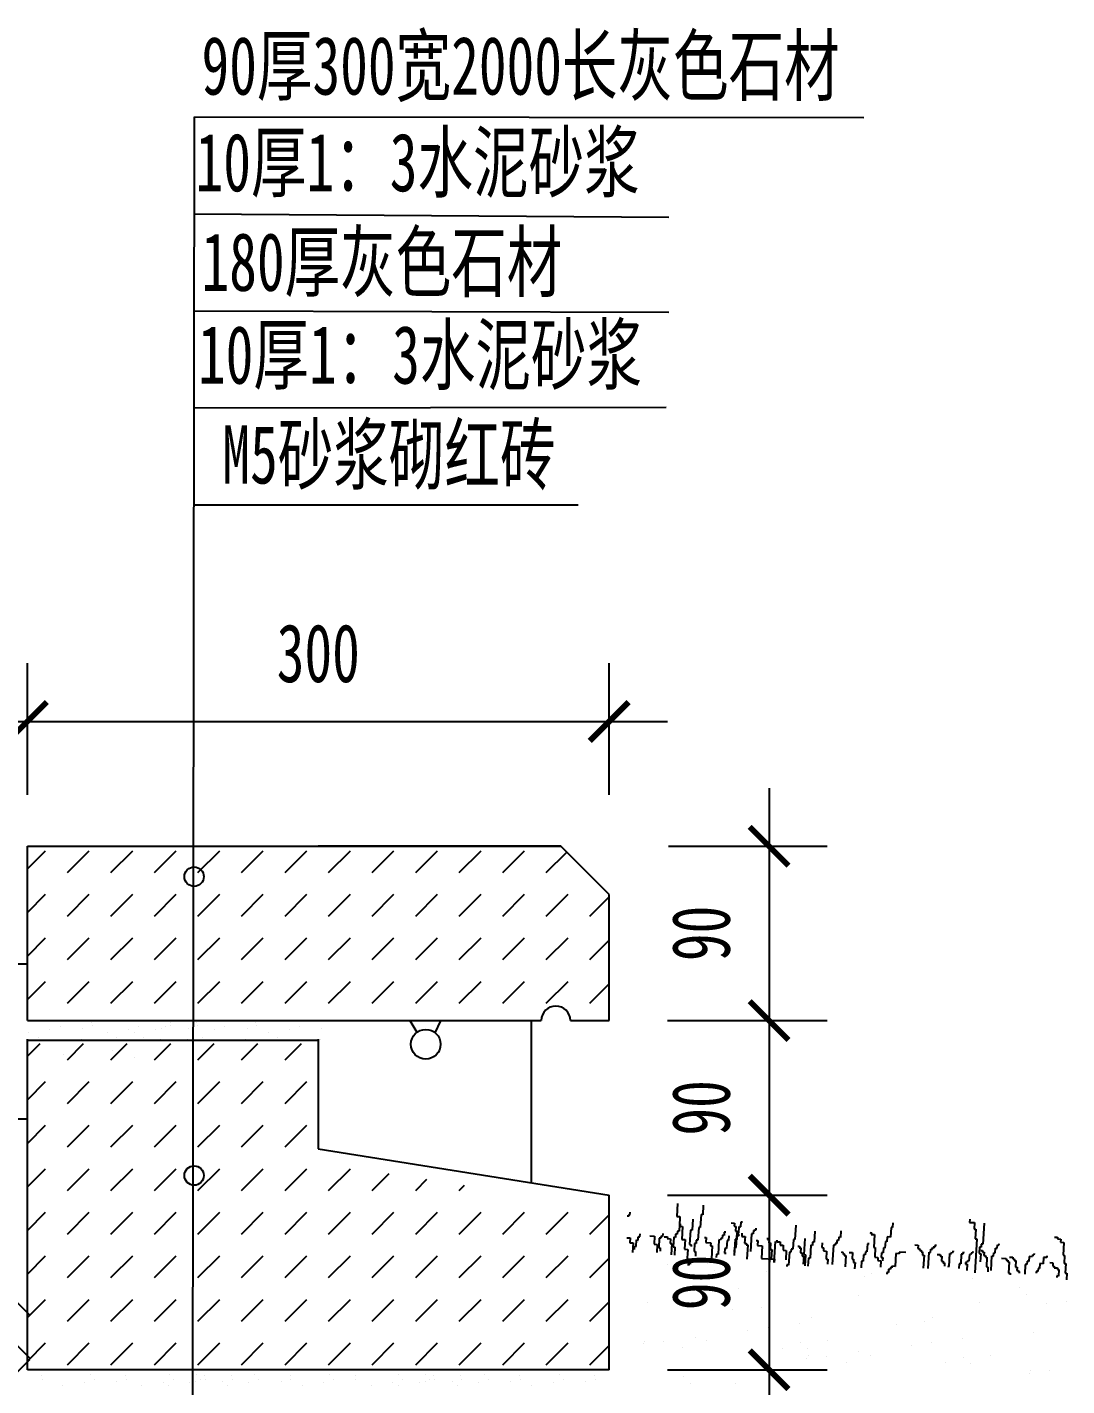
# Model space of a CAD drawing. Extents: x -1852 to 2348, y -1632 to 4031.
# Drawn here: x -548 to -11, y 3293 to 3993 of the extents above; entities that cross this region are included whole.
import ezdxf

# ---------------------------------------------------------------- set-up
doc = ezdxf.new("R2010")
doc.units = 0
doc.header["$MEASUREMENT"] = 0
doc.layers.get('0').update_dxf_attribs({"linetype": 'CONTINUOUS'})
doc.layers.get('DEFPOINTS').update_dxf_attribs({"linetype": 'CONTINUOUS'})
for name, color, linetype in [('LEVEL', 2, 'CONTINUOUS'), ('STAIR', 140, 'CONTINUOUS'), ('TEXT', 41, 'CONTINUOUS'), ('TREE', 3, 'CONTINUOUS')]:
    doc.layers.add(name, color=color, linetype=linetype)
doc.styles.add('HZ', font='simplex.shx', dxfattribs={"width": 0.7, "bigfont": 'hztxt.shx'})
doc.styles.add('STYLE1', font='simsun.ttf', dxfattribs={"width": 0.7})
doc.styles.add('XREF1$0$STYLE3', font='simsun.ttf', dxfattribs={"width": 0.7})
doc.dimstyles.new('STANDARD-1', dxfattribs={"dimscale": 0, "dimtxt": 450, "dimasz": 300, "dimexe": 300, "dimexo": 300, "dimgap": 200, "dimtad": 1, "dimdec": 0, "dimzin": 0, "dimtxsty": 'HZ', "dimcen": 300, "dimdle": 300, "dimclrd": 40, "dimclre": 40, "dimclrt": 41, "dimazin": 3, "dimtfac": 1, "dimtdec": 0, "dimtofl": 0, "dimtmove": 0, "dimatfit": 3, "dimtvp": 1.5, "dimtolj": 1, "dimtzin": 0})

# ---------------------------------------------------------------- blocks, each defined once
blk = doc.blocks.new('_ARCHTICK')
at = {"color": 0, "linetype": 'BYBLOCK', "const_width": 0.15}
blk.add_lwpolyline([(-0.5, -0.5), (0.5, 0.5)], dxfattribs=at)
blk = doc.blocks.new('*D57')
at = {"color": 40, "linetype": 'BYBLOCK'}
for p, q in [((-165.03, 3600.9), (-165.03, 3451.02)), ((-216.92, 3570.9), (-135.03, 3570.9)), ((-217.47, 3481.02), (-135.03, 3481.02))]:
    blk.add_line(p, q, dxfattribs=at)
at = {"layer": 'DEFPOINTS', "color": 0, "linetype": 'BYBLOCK'}
for p in [(-246.92, 3570.9), (-247.47, 3481.02), (-165.03, 3481.02)]:
    blk.add_point(p, dxfattribs=at)
at = {"color": 40, "linetype": 'BYBLOCK', "xscale": 20, "yscale": 20, "zscale": 20}
for p, rotation in [((-165.03, 3570.9), 90), ((-165.03, 3481.02), 270)]:
    blk.add_blockref('_ARCHTICK', p, dxfattribs=dict(at, rotation=rotation))
at = {"color": 41, "linetype": 'BYBLOCK', "insert": (-200.03, 3525.96), "char_height": 30, "attachment_point": 5, "rotation": 90, "style": 'XREF1$0$STYLE3'}
blk.add_mtext('\\A1;90', dxfattribs=at)
blk = doc.blocks.new('*D58')
at = {"color": 40, "linetype": 'BYBLOCK'}
for p, q in [((-165.03, 3511.02), (-165.03, 3361.02)), ((-217.47, 3481.02), (-135.03, 3481.02)), ((-217.47, 3391.02), (-135.03, 3391.02))]:
    blk.add_line(p, q, dxfattribs=at)
at = {"layer": 'DEFPOINTS', "color": 0, "linetype": 'BYBLOCK'}
for p in [(-247.47, 3481.02), (-247.47, 3391.02), (-165.03, 3391.02)]:
    blk.add_point(p, dxfattribs=at)
at = {"color": 40, "linetype": 'BYBLOCK', "xscale": 20, "yscale": 20, "zscale": 20}
for p, rotation in [((-165.03, 3481.02), 90), ((-165.03, 3391.02), 270)]:
    blk.add_blockref('_ARCHTICK', p, dxfattribs=dict(at, rotation=rotation))
at = {"color": 41, "linetype": 'BYBLOCK', "insert": (-200.03, 3436.02), "char_height": 30, "attachment_point": 5, "rotation": 90, "style": 'XREF1$0$STYLE3'}
blk.add_mtext('\\A1;90', dxfattribs=at)
blk = doc.blocks.new('*D59')
at = {"color": 40, "linetype": 'BYBLOCK'}
for p, q in [((-165.03, 3421.02), (-165.03, 3271.02)), ((-217.47, 3391.02), (-135.03, 3391.02)), ((-217.47, 3301.02), (-135.03, 3301.02))]:
    blk.add_line(p, q, dxfattribs=at)
at = {"layer": 'DEFPOINTS', "color": 0, "linetype": 'BYBLOCK'}
for p in [(-247.47, 3391.02), (-247.47, 3301.02), (-165.03, 3301.02)]:
    blk.add_point(p, dxfattribs=at)
at = {"color": 40, "linetype": 'BYBLOCK', "xscale": 20, "yscale": 20, "zscale": 20}
for p, rotation in [((-165.03, 3391.02), 90), ((-165.03, 3301.02), 270)]:
    blk.add_blockref('_ARCHTICK', p, dxfattribs=dict(at, rotation=rotation))
at = {"color": 41, "linetype": 'BYBLOCK', "insert": (-200.03, 3346.02), "char_height": 30, "attachment_point": 5, "rotation": 90, "style": 'XREF1$0$STYLE3'}
blk.add_mtext('\\A1;90', dxfattribs=at)

msp = doc.modelspace()

# ---------------------------------------------------------------- hatches: boundary and pattern name
at = {"layer": 'STAIR'}
h = msp.add_hatch(dxfattribs=at)
h.set_pattern_fill('DASH', color=256, scale=5, angle=45, style=0)
h.set_pattern_definition([(45, (41815.042, -14470.508), (2e-15, 22.4506403), [15.875, -15.875])])
h.paths.add_polyline_path([(-282.47, 3481.02, -1), (-267.47, 3481.02), (-247.47, 3481.02), (-247.47, 3546.02), (-272.47, 3571.02), (-397.47, 3571.02), (-547.47, 3571.02), (-547.47, 3481.02)])
h = msp.add_hatch(dxfattribs=at)
h.set_pattern_fill('DASH', color=256, scale=5, angle=45, style=0)
h.set_pattern_definition([(45, (41815.042, -14477.302), (2e-15, 22.4506403), [15.875, -15.875])])
h.paths.add_polyline_path([(-397.47, 3408.11), (-397.47, 3469.16), (-547.47, 3469.16), (-547.47, 3294.23), (-247.47, 3294.23), (-247.47, 3384.23)])

# ---------------------------------------------------------------- linework, layer by layer
at = {"color": 40, "linetype": 'BYBLOCK'}
for p, q in [((-547.47, 3597.4), (-547.47, 3665.25)), ((-247.47, 3597.4), (-247.47, 3665.25)), ((-577.47, 3635.25), (-217.47, 3635.25)), ((-287.47, 3397.39), (-287.47, 3481.02))]:
    msp.add_line(p, q, dxfattribs=at)
at = {"layer": 'DEFPOINTS', "color": 0, "linetype": 'BYBLOCK'}
for p in [(-247.47, 3635.25), (-547.47, 3586.54), (-247.47, 3586.54)]:
    msp.add_point(p, dxfattribs=at)
at = {"layer": 'LEVEL'}
for p, q in [((-547.47, 3571.02), (-272.47, 3571.02)), ((-547.47, 3481.02), (-547.47, 3571.02)), ((-272.47, 3571.02), (-397.47, 3571.02)), ((-247.47, 3546.02), (-272.47, 3571.02)), ((-247.47, 3481.02), (-247.47, 3546.02)), ((-547.47, 3481.02), (-282.47, 3481.02)), ((-267.47, 3481.02), (-247.47, 3481.02)), ((-346.57, 3474.95), (-350.04, 3480.93)), ((-337.12, 3474.63), (-334.28, 3480.93)), ((-547.47, 3301.02), (-547.47, 3471.5)), ((-547.47, 3470.95), (-397.47, 3470.95)), ((-397.47, 3471.5), (-397.47, 3414.9)), ((-397.47, 3414.9), (-247.47, 3391.02)), ((-247.47, 3301.02), (-247.47, 3391.02)), ((-247.47, 3301.02), (-547.47, 3301.02))]:
    msp.add_line(p, q, dxfattribs=at)
at = {"layer": 'LEVEL', "linetype": 'CONTINUOUS'}
for p, q in [((-1173.98, 3510.36), (-547.47, 3510.36)), ((-1173.98, 3430.36), (-547.47, 3430.36))]:
    msp.add_line(p, q, dxfattribs=at)
for centre in [(-461.49, 3555.23), (-461.49, 3401.16)]:
    msp.add_circle(centre, 5, dxfattribs=at)
at = {"layer": 'LEVEL'}
msp.add_circle((-342.08, 3468.81), 7.67, dxfattribs=at)
msp.add_arc((-274.97, 3481.02), 7.5, 0, 180, dxfattribs=at)
at = {"layer": 'STAIR', "linetype": 'CONTINUOUS'}
for p, q in [((-546.8, 3475.13), (-546.8, 3475.13)), ((-535.86, 3476.42), (-535.86, 3476.42)), ((-532.66, 3480.59), (-532.66, 3480.59)), ((-530.61, 3478.06), (-530.61, 3478.06)), ((-519.02, 3477.2), (-519.02, 3477.2)), ((-514.56, 3479.95), (-514.56, 3479.95)), ((-514.13, 3478.28), (-514.13, 3478.28)), ((-506.11, 3475.13), (-506.11, 3475.13)), ((-495.17, 3476.42), (-495.17, 3476.42)), ((-492.32, 3475.13), (-492.32, 3475.13)), ((-491.97, 3480.59), (-491.97, 3480.59)), ((-489.92, 3478.06), (-489.92, 3478.06)), ((-481.37, 3476.42), (-481.37, 3476.42)), ((-478.32, 3477.2), (-478.32, 3477.2)), ((-478.18, 3480.59), (-478.18, 3480.59)), ((-476.12, 3478.06), (-476.12, 3478.06)), ((-473.86, 3479.95), (-473.86, 3479.95)), ((-473.44, 3478.28), (-473.44, 3478.28)), ((-464.53, 3477.2), (-464.53, 3477.2)), ((-461.97, 3475.13), (-461.97, 3475.13)), ((-460.07, 3479.95), (-460.07, 3479.95)), ((-459.65, 3478.28), (-459.65, 3478.28)), ((-451.03, 3476.42), (-451.03, 3476.42)), ((-447.83, 3480.59), (-447.83, 3480.59)), ((-445.78, 3478.06), (-445.78, 3478.06)), ((-434.18, 3477.2), (-434.18, 3477.2)), ((-429.72, 3479.95), (-429.72, 3479.95)), ((-429.3, 3478.28), (-429.3, 3478.28)), ((-423.35, 3475.13), (-423.35, 3475.13)), ((-412.4, 3476.42), (-412.4, 3476.42)), ((-409.21, 3480.59), (-409.21, 3480.59)), ((-407.15, 3478.06), (-407.15, 3478.06)), ((-395.56, 3477.2), (-395.56, 3477.2)), ((-541.96, 3472.11), (-541.96, 3472.11)), ((-519.64, 3471.45), (-519.64, 3471.45)), ((-501.27, 3472.11), (-501.27, 3472.11)), ((-487.47, 3472.11), (-487.47, 3472.11)), ((-478.95, 3471.45), (-478.95, 3471.45)), ((-465.15, 3471.45), (-465.15, 3471.45)), ((-457.13, 3472.11), (-457.13, 3472.11)), ((-434.81, 3471.45), (-434.81, 3471.45)), ((-418.5, 3472.11), (-418.5, 3472.11)), ((-396.18, 3471.45), (-396.18, 3471.45)), ((-528.73, 3463.42), (-528.73, 3463.42)), ((-503.51, 3465.55), (-503.51, 3465.55)), ((-492.04, 3461.95), (-492.04, 3461.95)), ((-540.32, 3297.88), (-540.32, 3297.88)), ((-539.9, 3296.21), (-539.9, 3296.21)), ((-529.12, 3293.06), (-529.12, 3293.06)), ((-518.17, 3294.35), (-518.17, 3294.35)), ((-514.98, 3298.51), (-514.98, 3298.51)), ((-512.93, 3295.99), (-512.93, 3295.99)), ((-501.33, 3295.13), (-501.33, 3295.13)), ((-496.87, 3297.88), (-496.87, 3297.88)), ((-496.45, 3296.21), (-496.45, 3296.21)), ((-488.42, 3293.06), (-488.42, 3293.06)), ((-477.48, 3294.35), (-477.48, 3294.35)), ((-474.63, 3293.06), (-474.63, 3293.06)), ((-474.28, 3298.51), (-474.28, 3298.51)), ((-472.23, 3295.99), (-472.23, 3295.99)), ((-463.69, 3294.35), (-463.69, 3294.35)), ((-460.64, 3295.13), (-460.64, 3295.13)), ((-460.49, 3298.51), (-460.49, 3298.51)), ((-458.44, 3295.99), (-458.44, 3295.99)), ((-456.18, 3297.88), (-456.18, 3297.88)), ((-455.76, 3296.21), (-455.76, 3296.21)), ((-446.84, 3295.13), (-446.84, 3295.13)), ((-444.28, 3293.06), (-444.28, 3293.06)), ((-442.38, 3297.88), (-442.38, 3297.88)), ((-441.96, 3296.21), (-441.96, 3296.21)), ((-433.34, 3294.35), (-433.34, 3294.35)), ((-430.14, 3298.51), (-430.14, 3298.51)), ((-428.09, 3295.99), (-428.09, 3295.99)), ((-416.5, 3295.13), (-416.5, 3295.13)), ((-412.04, 3297.88), (-412.04, 3297.88)), ((-411.62, 3296.21), (-411.62, 3296.21)), ((-405.66, 3293.06), (-405.66, 3293.06)), ((-394.72, 3294.35), (-394.72, 3294.35)), ((-391.52, 3298.51), (-391.52, 3298.51)), ((-389.47, 3295.99), (-389.47, 3295.99)), ((-378.51, 3297.88), (-378.51, 3297.88)), ((-378.09, 3296.21), (-378.09, 3296.21)), ((-370.07, 3293.06), (-370.07, 3293.06)), ((-359.12, 3294.35), (-359.12, 3294.35)), ((-356.27, 3293.06), (-356.27, 3293.06)), ((-355.93, 3298.51), (-355.93, 3298.51)), ((-353.88, 3295.99), (-353.88, 3295.99)), ((-345.33, 3294.35), (-345.33, 3294.35)), ((-342.28, 3295.13), (-342.28, 3295.13)), ((-342.13, 3298.51), (-342.13, 3298.51)), ((-340.08, 3295.99), (-340.08, 3295.99)), ((-337.82, 3297.88), (-337.82, 3297.88)), ((-337.4, 3296.21), (-337.4, 3296.21)), ((-328.49, 3295.13), (-328.49, 3295.13)), ((-325.93, 3293.06), (-325.93, 3293.06)), ((-324.03, 3297.88), (-324.03, 3297.88)), ((-323.6, 3296.21), (-323.6, 3296.21)), ((-314.98, 3294.35), (-314.98, 3294.35)), ((-311.79, 3298.51), (-311.79, 3298.51)), ((-309.73, 3295.99), (-309.73, 3295.99)), ((-298.14, 3295.13), (-298.14, 3295.13)), ((-293.68, 3297.88), (-293.68, 3297.88)), ((-293.26, 3296.21), (-293.26, 3296.21)), ((-287.3, 3293.06), (-287.3, 3293.06)), ((-276.36, 3294.35), (-276.36, 3294.35)), ((-273.16, 3298.51), (-273.16, 3298.51)), ((-271.11, 3295.99), (-271.11, 3295.99)), ((-259.52, 3295.13), (-259.52, 3295.13)), ((-255.06, 3297.88), (-255.06, 3297.88)), ((-254.63, 3296.21), (-254.63, 3296.21))]:
    msp.add_line(p, q, dxfattribs=at)
at = {"layer": 'STAIR'}
for p, q in [((-602.66, 3385.38), (-546.2, 3329.08)), ((-546.2, 3306.99), (-597.24, 3358.03)), ((-574.83, 3277.62), (-546.22, 3306.23))]:
    msp.add_line(p, q, dxfattribs=at)
at = {"layer": 'TEXT', "linetype": 'CONTINUOUS'}
for p, q in [((-462.21, 3225.32), (-461.34, 3946.87)), ((-461.34, 3946.87), (-116.2, 3946.66)), ((-461.4, 3896.87), (-216.75, 3895.19)), ((-461.15, 3846.87), (-216.75, 3846.23)), ((-461.15, 3796.87), (-218.01, 3797.26)), ((-461.15, 3746.87), (-263.44, 3746.87))]:
    msp.add_line(p, q, dxfattribs=at)
at = {"layer": 'TREE', "linetype": 'CONTINUOUS'}
for p, q in [((-212.27, 3386.68), (-212.66, 3380.05)), ((-198.98, 3385.9), (-199.27, 3380.93)), ((-237.68, 3379.85), (-237.63, 3380.68)), ((-237.63, 3380.68), (-236.8, 3380.64)), ((-236.8, 3380.64), (-236.7, 3382.29)), ((-212.66, 3380.05), (-211, 3379.95)), ((-211, 3379.95), (-211.29, 3374.98)), ((-204.4, 3378.73), (-204.75, 3372.93)), ((-200.11, 3380.98), (-200.5, 3374.34)), ((-199.27, 3380.93), (-200.11, 3380.98)), ((-184.52, 3376.73), (-182.86, 3376.63)), ((-182.86, 3376.63), (-182.95, 3374.97)), ((-179.63, 3374.78), (-179.49, 3377.27)), ((-179.49, 3377.27), (-178.66, 3377.22)), ((-101.16, 3376.83), (-101.31, 3374.34)), ((-61.53, 3378.66), (-61.63, 3377)), ((-61.63, 3377), (-59.14, 3376.86)), ((-59.14, 3376.86), (-59.33, 3373.54)), ((-54.15, 3376.56), (-54.79, 3365.78)), ((-238.31, 3369.07), (-236.65, 3368.97)), ((-236.65, 3368.97), (-236.8, 3366.49)), ((-232.55, 3367.9), (-232.45, 3369.56)), ((-232.45, 3369.56), (-231.62, 3369.51)), ((-231.62, 3369.51), (-231.52, 3371.17)), ((-226.58, 3370.05), (-224.09, 3369.9)), ((-224.09, 3369.9), (-224.34, 3365.75)), ((-221.65, 3368.93), (-221.94, 3363.95)), ((-220.82, 3368.88), (-221.65, 3368.93)), ((-220.77, 3369.71), (-220.82, 3368.88)), ((-219.94, 3369.66), (-220.77, 3369.71)), ((-219.84, 3371.32), (-219.94, 3369.66)), ((-219.11, 3369.61), (-217.45, 3369.51)), ((-217.45, 3369.51), (-217.5, 3368.68)), ((-214.13, 3369.32), (-214.42, 3364.34)), ((-213.29, 3369.27), (-214.13, 3369.32)), ((-213.2, 3370.93), (-213.29, 3369.27)), ((-212.37, 3370.88), (-213.2, 3370.93)), ((-212.27, 3372.54), (-212.37, 3370.88)), ((-211.44, 3372.49), (-212.27, 3372.54)), ((-211.24, 3375.8), (-211.44, 3372.49)), ((-211.29, 3374.98), (-209.63, 3374.88)), ((-210.41, 3375.76), (-211.24, 3375.8)), ((-209.63, 3374.88), (-210.02, 3368.24)), ((-205.58, 3372.97), (-206.01, 3365.51)), ((-204.75, 3372.93), (-205.58, 3372.97)), ((-201.33, 3374.39), (-201.72, 3367.75)), ((-200.5, 3374.34), (-201.33, 3374.39)), ((-198.3, 3369.22), (-197.46, 3369.17)), ((-197.46, 3369.17), (-197.61, 3366.68)), ((-189.06, 3370.34), (-189.16, 3368.68)), ((-188.23, 3370.29), (-189.06, 3370.34)), ((-188.13, 3371.95), (-188.23, 3370.29)), ((-187.3, 3371.9), (-188.13, 3371.95)), ((-185.74, 3370.14), (-185.89, 3367.66)), ((-182.95, 3374.97), (-182.12, 3374.93)), ((-182.12, 3374.93), (-182.27, 3372.44)), ((-182.27, 3372.44), (-181.44, 3372.39)), ((-181.93, 3364.09), (-181.49, 3371.56)), ((-181.59, 3369.9), (-181.68, 3368.24)), ((-180.75, 3369.85), (-181.59, 3369.9)), ((-181.44, 3372.39), (-181.54, 3370.73)), ((-181.54, 3370.73), (-180.71, 3370.68)), ((-181.49, 3371.56), (-180.66, 3371.51)), ((-180.71, 3370.68), (-180.75, 3369.85)), ((-180.66, 3371.51), (-180.46, 3374.83)), ((-180.46, 3374.83), (-179.63, 3374.78)), ((-179, 3371.41), (-179.09, 3369.75)), ((-179.09, 3369.75), (-177.43, 3369.66)), ((-177.43, 3369.66), (-177.63, 3366.34)), ((-174.01, 3371.12), (-174.55, 3362)), ((-173.18, 3371.07), (-174.01, 3371.12)), ((-173.09, 3372.73), (-173.18, 3371.07)), ((-172.25, 3372.68), (-173.09, 3372.73)), ((-172.21, 3373.51), (-172.25, 3372.68)), ((-171.38, 3373.46), (-172.21, 3373.51)), ((-165.8, 3368.97), (-165.85, 3368.14)), ((-151.25, 3375.61), (-151.68, 3368.14)), ((-141.42, 3372.53), (-141.77, 3366.73)), ((-129.11, 3369.31), (-129.21, 3367.66)), ((-128.28, 3369.27), (-129.11, 3369.31)), ((-128.09, 3372.58), (-128.28, 3369.27)), ((-113.14, 3371.71), (-112.3, 3371.66)), ((-112.3, 3371.66), (-112.35, 3370.83)), ((-112.35, 3370.83), (-110.69, 3370.73)), ((-110.69, 3370.73), (-111.08, 3364.09)), ((-104.1, 3369.51), (-104.24, 3367.02)), ((-102.43, 3369.41), (-104.1, 3369.51)), ((-102.14, 3374.39), (-102.43, 3369.41)), ((-101.31, 3374.34), (-102.14, 3374.39)), ((-59.33, 3373.54), (-58.5, 3373.49)), ((-58.5, 3373.49), (-58.79, 3368.51)), ((-17.9, 3369.44), (-16.24, 3369.34)), ((-16.24, 3369.34), (-16.29, 3368.51)), ((-236.8, 3366.49), (-235.13, 3366.39)), ((-235.13, 3366.39), (-235.43, 3361.41)), ((-234.5, 3363.02), (-234.4, 3364.68)), ((-234.4, 3364.68), (-233.57, 3364.63)), ((-233.57, 3364.63), (-233.38, 3367.95)), ((-233.38, 3367.95), (-232.55, 3367.9)), ((-224.34, 3365.75), (-222.68, 3365.66)), ((-222.68, 3365.66), (-222.92, 3361.51)), ((-221.94, 3363.95), (-221.11, 3363.9)), ((-221.11, 3363.9), (-221.21, 3362.24)), ((-217.5, 3368.68), (-215.84, 3368.58)), ((-215.84, 3368.58), (-215.98, 3366.1)), ((-215.98, 3366.1), (-215.15, 3366.05)), ((-215.15, 3366.05), (-215.49, 3360.24)), ((-214.42, 3364.34), (-213.59, 3364.29)), ((-213.59, 3364.29), (-213.83, 3360.14)), ((-210.02, 3368.24), (-208.36, 3368.14)), ((-208.36, 3368.14), (-208.65, 3363.17)), ((-208.65, 3363.17), (-206.99, 3363.07)), ((-206.99, 3363.07), (-207.38, 3356.44)), ((-206.01, 3365.51), (-205.18, 3365.46)), ((-205.18, 3365.46), (-205.23, 3364.63)), ((-203.47, 3366.19), (-203.72, 3362.05)), ((-203.72, 3362.05), (-202.89, 3362)), ((-202.64, 3366.14), (-203.47, 3366.19)), ((-202.89, 3362), (-203.03, 3359.51)), ((-202.55, 3367.8), (-202.64, 3366.14)), ((-201.72, 3367.75), (-202.55, 3367.8)), ((-197.61, 3366.68), (-195.12, 3366.53)), ((-195.12, 3366.53), (-195.22, 3364.88)), ((-195.22, 3364.88), (-194.39, 3364.83)), ((-194.39, 3364.83), (-194.78, 3358.19)), ((-190.87, 3367.95), (-191.31, 3360.48)), ((-190.04, 3367.9), (-190.87, 3367.95)), ((-189.99, 3368.73), (-190.04, 3367.9)), ((-189.16, 3368.68), (-189.99, 3368.73)), ((-187.79, 3363.61), (-187.94, 3361.12)), ((-186.96, 3363.56), (-187.79, 3363.61)), ((-186.72, 3367.71), (-186.96, 3363.56)), ((-185.89, 3367.66), (-186.72, 3367.71)), ((-182.51, 3368.29), (-183, 3360)), ((-182.9, 3361.66), (-182.76, 3364.14)), ((-182.76, 3364.14), (-181.93, 3364.09)), ((-181.68, 3368.24), (-182.51, 3368.29)), ((-177.63, 3366.34), (-176.8, 3366.29)), ((-176.8, 3366.29), (-176.85, 3365.46)), ((-176.85, 3365.46), (-176.02, 3365.41)), ((-176.02, 3365.41), (-176.45, 3357.95)), ((-171.72, 3367.66), (-170.89, 3367.61)), ((-170.89, 3367.61), (-171.03, 3365.12)), ((-171.03, 3365.12), (-168.54, 3364.97)), ((-168.54, 3364.97), (-168.93, 3358.34)), ((-165.85, 3368.14), (-165.02, 3368.1)), ((-165.02, 3368.1), (-165.12, 3366.44)), ((-165.12, 3366.44), (-164.29, 3366.39)), ((-164.29, 3366.39), (-164.48, 3363.07)), ((-164.48, 3363.07), (-163.65, 3363.02)), ((-163.65, 3363.02), (-163.95, 3358.04)), ((-162.38, 3356.29), (-161.75, 3367.07)), ((-161.75, 3367.07), (-160.92, 3367.02)), ((-160.92, 3367.02), (-160.87, 3367.85)), ((-160.92, 3367.02), (-159.26, 3366.92)), ((-159.26, 3366.92), (-159.35, 3365.27)), ((-159.35, 3365.27), (-157.69, 3365.17)), ((-157.69, 3365.17), (-157.84, 3362.68)), ((-157.84, 3362.68), (-156.18, 3362.58)), ((-156.18, 3362.58), (-156.47, 3357.61)), ((-153.64, 3363.27), (-153.73, 3361.61)), ((-152.81, 3363.22), (-153.64, 3363.27)), ((-152.51, 3368.19), (-152.81, 3363.22)), ((-151.68, 3368.14), (-152.51, 3368.19)), ((-150.22, 3364.73), (-149.39, 3364.68)), ((-149.39, 3364.68), (-149.44, 3363.85)), ((-149.44, 3363.85), (-148.61, 3363.8)), ((-148.61, 3363.8), (-148.75, 3361.31)), ((-146.65, 3368.68), (-147.14, 3360.39)), ((-143.52, 3365.17), (-143.91, 3358.53)), ((-142.69, 3365.12), (-143.52, 3365.17)), ((-142.6, 3366.78), (-142.69, 3365.12)), ((-141.77, 3366.73), (-142.6, 3366.78)), ((-137.61, 3366.49), (-137.76, 3364)), ((-137.76, 3364), (-136.93, 3363.95)), ((-136.93, 3363.95), (-137.03, 3362.29)), ((-137.03, 3362.29), (-135.36, 3362.19)), ((-135.36, 3362.19), (-135.61, 3358.04)), ((-131.85, 3365.31), (-132.43, 3355.36)), ((-131.02, 3365.27), (-131.85, 3365.31)), ((-130.97, 3366.09), (-131.02, 3365.27)), ((-130.14, 3366.05), (-130.97, 3366.09)), ((-130.04, 3367.7), (-130.14, 3366.05)), ((-129.21, 3367.66), (-130.04, 3367.7)), ((-114.31, 3365.95), (-114.55, 3361.8)), ((-113.48, 3365.9), (-114.31, 3365.95)), ((-111.08, 3364.09), (-110.25, 3364.05)), ((-110.25, 3364.05), (-110.54, 3359.07)), ((-106.1, 3363.8), (-106.24, 3361.31)), ((-105.27, 3363.75), (-106.1, 3363.8)), ((-105.07, 3367.07), (-105.27, 3363.75)), ((-104.24, 3367.02), (-105.07, 3367.07)), ((-89.82, 3365.34), (-88.16, 3365.24)), ((-88.16, 3365.24), (-88.26, 3363.59)), ((-88.26, 3363.59), (-87.43, 3363.54)), ((-87.43, 3363.54), (-87.47, 3362.71)), ((-87.47, 3362.71), (-86.64, 3362.66)), ((-86.64, 3362.66), (-86.69, 3361.83)), ((-81.71, 3361.54), (-81.61, 3363.19)), ((-81.61, 3363.19), (-80.78, 3363.15)), ((-80.78, 3363.15), (-80.73, 3363.98)), ((-80.73, 3363.98), (-79.9, 3363.93)), ((-79.9, 3363.93), (-79.85, 3364.76)), ((-79.85, 3364.76), (-79.02, 3364.71)), ((-79.02, 3364.71), (-78.97, 3365.54)), ((-70.03, 3361.68), (-69.98, 3362.51)), ((-60.02, 3361.93), (-60.06, 3361.1)), ((-57.96, 3368.46), (-58.99, 3351.05)), ((-58.79, 3368.51), (-57.96, 3368.46)), ((-56.55, 3364.22), (-56.74, 3360.9)), ((-55.72, 3364.17), (-56.55, 3364.22)), ((-55.81, 3362.51), (-54.98, 3362.46)), ((-55.62, 3365.83), (-55.72, 3364.17)), ((-54.79, 3365.78), (-55.62, 3365.83)), ((-54.98, 3362.46), (-55.03, 3361.63)), ((-48.39, 3361.24), (-48.24, 3363.73)), ((-48.24, 3363.73), (-47.41, 3363.68)), ((-47.41, 3363.68), (-47.31, 3365.34)), ((-47.31, 3365.34), (-46.48, 3365.29)), ((-46.48, 3365.29), (-46.43, 3366.12)), ((-16.29, 3368.51), (-14.63, 3368.41)), ((-14.63, 3368.41), (-14.72, 3366.76)), ((-14.72, 3366.76), (-13.06, 3366.66)), ((-13.06, 3366.66), (-13.45, 3360.02)), ((-217.39, 3355.07), (-217.39, 3355.07)), ((-207.38, 3356.44), (-205.72, 3356.34)), ((-206.65, 3354.73), (-206.5, 3357.22)), ((-206.6, 3355.56), (-206.65, 3354.73)), ((-205.77, 3355.51), (-206.6, 3355.56)), ((-205.72, 3356.34), (-205.77, 3355.51)), ((-196.66, 3355.56), (-196.66, 3355.56)), ((-192.14, 3360.53), (-192.24, 3358.87)), ((-191.31, 3360.48), (-192.14, 3360.53)), ((-187.94, 3361.12), (-187.11, 3361.07)), ((-168.93, 3358.34), (-162.28, 3357.95)), ((-164.78, 3358.09), (-164.87, 3356.43)), ((-163.95, 3358.04), (-164.78, 3358.09)), ((-162.28, 3357.95), (-162.38, 3356.29)), ((-155.79, 3355.07), (-155.83, 3354.24)), ((-154.96, 3355.02), (-155.79, 3355.07)), ((-154.57, 3361.66), (-154.96, 3355.02)), ((-153.73, 3361.61), (-154.57, 3361.66)), ((-148.75, 3361.31), (-147.92, 3361.26)), ((-147.92, 3361.26), (-148.02, 3359.61)), ((-148.02, 3359.61), (-147.19, 3359.56)), ((-147.19, 3359.56), (-147.43, 3355.41)), ((-147.14, 3360.39), (-146.31, 3360.34)), ((-146.31, 3360.34), (-146.65, 3354.53)), ((-144.74, 3358.58), (-144.99, 3354.43)), ((-143.91, 3358.53), (-144.74, 3358.58)), ((-135.61, 3358.04), (-134.78, 3358)), ((-134.78, 3358), (-134.92, 3355.51)), ((-127.89, 3361.75), (-127.06, 3361.7)), ((-127.06, 3361.7), (-127.11, 3360.87)), ((-127.11, 3360.87), (-126.28, 3360.83)), ((-126.28, 3360.83), (-126.32, 3360)), ((-126.32, 3360), (-125.49, 3359.95)), ((-125.49, 3359.95), (-125.84, 3354.14)), ((-123.74, 3361.51), (-122.07, 3361.41)), ((-122.07, 3361.41), (-122.27, 3358.09)), ((-122.27, 3358.09), (-121.44, 3358.04)), ((-121.44, 3358.04), (-121.54, 3356.39)), ((-121.54, 3356.39), (-120.71, 3356.34)), ((-120.71, 3356.34), (-120.9, 3353.02)), ((-117.33, 3356.97), (-117.53, 3353.65)), ((-116.5, 3356.92), (-117.33, 3356.97)), ((-116.31, 3360.24), (-116.5, 3356.92)), ((-115.48, 3360.19), (-116.31, 3360.24)), ((-115.38, 3361.85), (-115.48, 3360.19)), ((-114.55, 3361.8), (-115.38, 3361.85)), ((-110.54, 3359.07), (-108.88, 3358.97)), ((-108.88, 3358.97), (-108.98, 3357.31)), ((-108.98, 3357.31), (-107.32, 3357.21)), ((-107.32, 3357.21), (-107.51, 3353.9)), ((-107.07, 3361.36), (-107.22, 3358.87)), ((-107.22, 3358.87), (-106.39, 3358.82)), ((-106.24, 3361.31), (-107.07, 3361.36)), ((-106.39, 3358.82), (-106.49, 3357.17)), ((-99.6, 3360.92), (-99.99, 3354.29)), ((-97.94, 3360.83), (-99.6, 3360.92)), ((-97.89, 3361.65), (-97.94, 3360.83)), ((-94.57, 3361.46), (-97.89, 3361.65)), ((-86.69, 3361.83), (-85.86, 3361.78)), ((-85.86, 3361.78), (-85.96, 3360.12)), ((-85.96, 3360.12), (-85.13, 3360.07)), ((-85.13, 3360.07), (-85.52, 3353.44)), ((-83.03, 3353.29), (-82.54, 3361.58)), ((-82.54, 3361.58), (-81.71, 3361.54)), ((-78.43, 3360.51), (-76.77, 3360.41)), ((-76.77, 3360.41), (-76.82, 3359.58)), ((-76.82, 3359.58), (-75.99, 3359.54)), ((-75.99, 3359.54), (-76.14, 3357.05)), ((-76.14, 3357.05), (-75.31, 3357)), ((-75.31, 3357), (-75.36, 3356.17)), ((-75.36, 3356.17), (-74.53, 3356.12)), ((-74.53, 3356.12), (-74.62, 3354.46)), ((-72.13, 3354.32), (-71.74, 3360.95)), ((-71.74, 3360.95), (-70.91, 3360.9)), ((-70.91, 3360.9), (-70.86, 3361.73)), ((-70.86, 3361.73), (-70.03, 3361.68)), ((-67.05, 3355.68), (-67.2, 3353.19)), ((-66.22, 3355.63), (-67.05, 3355.68)), ((-65.93, 3360.61), (-66.22, 3355.63)), ((-65.1, 3360.56), (-65.93, 3360.61)), ((-65.05, 3361.39), (-65.1, 3360.56)), ((-64.22, 3361.34), (-65.05, 3361.39)), ((-63.68, 3356.32), (-63.73, 3355.49)), ((-63.73, 3355.49), (-62.9, 3355.44)), ((-62.85, 3356.27), (-63.68, 3356.32)), ((-62.9, 3355.44), (-63.09, 3352.12)), ((-62.8, 3357.1), (-62.85, 3356.27)), ((-61.97, 3357.05), (-62.8, 3357.1)), ((-61.77, 3360.36), (-61.97, 3357.05)), ((-60.94, 3360.32), (-61.77, 3360.36)), ((-60.89, 3361.15), (-60.94, 3360.32)), ((-60.06, 3361.1), (-60.89, 3361.15)), ((-56.74, 3360.9), (-55.91, 3360.85)), ((-55.91, 3360.85), (-56.15, 3356.71)), ((-55.03, 3361.63), (-54.2, 3361.58)), ((-54.2, 3361.58), (-54.3, 3359.93)), ((-54.3, 3359.93), (-53.47, 3359.88)), ((-53.47, 3359.88), (-53.52, 3359.05)), ((-53.52, 3359.05), (-52.69, 3359)), ((-52.69, 3359), (-52.98, 3354.02)), ((-50.58, 3352.22), (-50.15, 3359.68)), ((-50.15, 3359.68), (-49.31, 3359.63)), ((-49.31, 3359.63), (-49.22, 3361.29)), ((-49.22, 3361.29), (-48.39, 3361.24)), ((-45.21, 3358.56), (-42.72, 3358.41)), ((-42.72, 3358.41), (-42.77, 3357.58)), ((-42.77, 3357.58), (-41.94, 3357.53)), ((-41.94, 3357.53), (-41.99, 3356.71)), ((-41.99, 3356.71), (-41.16, 3356.66)), ((-41.16, 3356.66), (-41.5, 3350.85)), ((-41.01, 3359.14), (-39.35, 3359.05)), ((-39.35, 3359.05), (-39.4, 3358.22)), ((-39.4, 3358.22), (-38.57, 3358.17)), ((-38.57, 3358.17), (-38.61, 3357.34)), ((-38.61, 3357.34), (-37.78, 3357.29)), ((-37.78, 3357.29), (-37.98, 3353.97)), ((-32.9, 3355.34), (-33.19, 3350.36)), ((-32.07, 3355.29), (-32.9, 3355.34)), ((-31.97, 3356.95), (-32.07, 3355.29)), ((-31.14, 3356.9), (-31.97, 3356.95)), ((-30.99, 3359.39), (-31.14, 3356.9)), ((-29.33, 3359.29), (-30.99, 3359.39)), ((-29.28, 3360.12), (-29.33, 3359.29)), ((-28.45, 3360.07), (-29.28, 3360.12)), ((-28.4, 3360.9), (-28.45, 3360.07)), ((-25.37, 3355.73), (-25.52, 3353.24)), ((-23.71, 3355.63), (-25.37, 3355.73)), ((-23.52, 3358.95), (-23.71, 3355.63)), ((-21.86, 3358.85), (-23.52, 3358.95)), ((-21.81, 3359.68), (-21.86, 3358.85)), ((-20.34, 3356.27), (-18.68, 3356.17)), ((-18.68, 3356.17), (-18.78, 3354.51)), ((-13.45, 3360.02), (-12.62, 3359.97)), ((-12.62, 3359.97), (-12.87, 3355.83)), ((-12.87, 3355.83), (-12.04, 3355.78)), ((-12.04, 3355.78), (-12.33, 3350.8)), ((-193.18, 3351.98), (-193.18, 3351.98)), ((-166.33, 3351.82), (-166.33, 3351.82)), ((-115.69, 3349.04), (-115.69, 3349.04)), ((-112.3, 3350.6), (-112.3, 3350.6)), ((-104.34, 3351.21), (-104.39, 3350.38)), ((-103.51, 3351.16), (-104.34, 3351.21)), ((-103.41, 3352.82), (-103.51, 3351.16)), ((-102.58, 3352.77), (-103.41, 3352.82)), ((-102.53, 3353.6), (-102.58, 3352.77)), ((-101.7, 3353.56), (-102.53, 3353.6)), ((-101.65, 3354.38), (-101.7, 3353.56)), ((-99.99, 3354.29), (-101.65, 3354.38)), ((-72.96, 3354.36), (-72.13, 3354.32)), ((-59.99, 3348.19), (-59.99, 3348.19)), ((-52.98, 3354.02), (-52.15, 3353.97)), ((-52.15, 3353.97), (-52.29, 3351.49)), ((-41.5, 3350.85), (-40.67, 3350.8)), ((-40.67, 3350.8), (-40.71, 3349.97)), ((-37.98, 3353.97), (-37.15, 3353.92)), ((-37.15, 3353.92), (-37.25, 3352.27)), ((-37.25, 3352.27), (-36.41, 3352.22)), ((-36.41, 3352.22), (-36.46, 3351.39)), ((-36.46, 3351.39), (-35.63, 3351.34)), ((-27.28, 3351.68), (-27.33, 3350.85)), ((-26.45, 3351.63), (-27.28, 3351.68)), ((-26.35, 3353.29), (-26.45, 3351.63)), ((-25.52, 3353.24), (-26.35, 3353.29)), ((-18.78, 3354.51), (-17.95, 3354.46)), ((-17.95, 3354.46), (-18, 3353.63)), ((-18, 3353.63), (-16.33, 3353.53)), ((-16.58, 3349.39), (-16.63, 3348.56)), ((-15.75, 3349.34), (-16.58, 3349.39)), ((-16.33, 3353.53), (-16.38, 3352.7)), ((-16.38, 3352.7), (-15.55, 3352.66)), ((-15.55, 3352.66), (-15.75, 3349.34)), ((-12.33, 3350.8), (-11.5, 3350.75)), ((-11.5, 3350.75), (-11.69, 3347.44)), ((-181, 3342.87), (-181, 3342.87)), ((-35.84, 3343.66), (-35.84, 3343.66)), ((-227.51, 3335.44), (-227.51, 3335.44)), ((-165.23, 3335.56), (-165.23, 3335.56)), ((-118.82, 3339.33), (-118.82, 3339.33)), ((-56.63, 3335.79), (-56.63, 3335.79)), ((-32.36, 3340.07), (-32.36, 3340.07)), ((-22, 3335.27), (-22, 3335.27)), ((-11.53, 3336.03), (-11.53, 3336.03)), ((-183.66, 3332.22), (-183.66, 3332.22)), ((-168.95, 3333.37), (-168.95, 3333.37)), ((-143.29, 3327.8), (-143.29, 3327.8)), ((-81.01, 3327.91), (-81.01, 3327.91)), ((-175.99, 3321.41), (-175.99, 3321.41)), ((-165.58, 3322.78), (-165.58, 3322.78)), ((-149.32, 3324.92), (-149.32, 3324.92)), ((-99.45, 3324.58), (-99.45, 3324.58)), ((-84.74, 3325.72), (-84.74, 3325.72)), ((-28.46, 3320.15), (-28.46, 3320.15)), ((-229.83, 3314.32), (-229.83, 3314.32)), ((-229.07, 3315.81), (-229.07, 3315.81)), ((-219.42, 3315.69), (-219.42, 3315.69)), ((-203.16, 3317.83), (-203.16, 3317.83)), ((-197.15, 3316.1), (-197.15, 3316.1)), ((-149.05, 3315.12), (-149.05, 3315.12)), ((-134.86, 3316.22), (-134.86, 3316.22)), ((-91.78, 3313.76), (-91.78, 3313.76)), ((-81.37, 3315.13), (-81.37, 3315.13)), ((-65.11, 3317.27), (-65.11, 3317.27)), ((-209.45, 3312.44), (-209.45, 3312.44)), ((-158.29, 3312.19), (-158.29, 3312.19)), ((-145.61, 3306.67), (-145.61, 3306.67)), ((-145.36, 3311.75), (-145.36, 3311.75)), ((-144.86, 3308.17), (-144.86, 3308.17)), ((-135.2, 3308.04), (-135.2, 3308.04)), ((-118.94, 3310.19), (-118.94, 3310.19)), ((-112.93, 3308.46), (-112.93, 3308.46)), ((-64.83, 3307.48), (-64.83, 3307.48)), ((-50.65, 3308.57), (-50.65, 3308.57)), ((-125.23, 3304.79), (-125.23, 3304.79)), ((-74.07, 3304.55), (-74.07, 3304.55)), ((-61.14, 3304.1), (-61.14, 3304.1)), ((-30.78, 3299.03), (-30.78, 3299.03)), ((-30.02, 3300.52), (-30.02, 3300.52)), ((-20.37, 3300.4), (-20.37, 3300.4)), ((-209.17, 3297.57), (-209.17, 3297.57)), ((-205.48, 3294.19), (-205.48, 3294.19)), ((-182.41, 3293.69), (-182.41, 3293.69))]:
    msp.add_line(p, q, dxfattribs=at)

# ---------------------------------------------------------------- block references
at = {"color": 40, "linetype": 'BYBLOCK', "xscale": 20, "yscale": 20, "zscale": 20, "rotation": 180}
msp.add_blockref('_ARCHTICK', (-547.47, 3635.25), dxfattribs=at)
at = {"color": 40, "linetype": 'BYBLOCK', "xscale": 20, "yscale": 20, "zscale": 20}
msp.add_blockref('_ARCHTICK', (-247.47, 3635.25), dxfattribs=at)

# ---------------------------------------------------------------- texts
at = {"color": 41, "linetype": 'BYBLOCK', "insert": (-397.47, 3670.25), "char_height": 30, "attachment_point": 5, "style": 'XREF1$0$STYLE3'}
msp.add_mtext('\\A1;300', dxfattribs=at)
at = {"layer": 'TEXT', "linetype": 'CONTINUOUS', "style": 'STYLE1', "width": 0.7}
for s, p in [('90厚300宽2000长灰色石材', (-457.69, 3958.36)), ('10厚1：3水泥砂浆', (-460.76, 3908.53)), ('180厚灰色石材', (-457.69, 3857.2)), ('10厚1：3水泥砂浆', (-459.51, 3809.35)), ('M5砂浆砌红砖', (-446.94, 3757.88))]:
    msp.add_text(s, height=30, dxfattribs=at).set_placement(p)

# ---------------------------------------------------------------- dimensions: what is measured, and where the dimension line sits
at = {"layer": 'TEXT', "linetype": 'CONTINUOUS'}
for base, p1, p2, picture, middle in [((-165.03, 3481.02), (-246.92, 3570.9), (-247.47, 3481.02), '*D57', (-200.03, 3525.96)), ((-165.03, 3391.02), (-247.47, 3481.02), (-247.47, 3391.02), '*D58', (-200.03, 3436.02)), ((-165.03, 3301.02), (-247.47, 3391.02), (-247.47, 3301.02), '*D59', (-200.03, 3346.02))]:
    dim = msp.add_linear_dim(base=base, p1=p1, p2=p2, angle=90, dimstyle='STANDARD-1', override={"dimscale": 1, "dimtxt": 30, "dimasz": 20, "dimexe": 30, "dimexo": 30, "dimgap": 20, "dimtxsty": 'XREF1$0$STYLE3', "dimblk1": 'ARCHTICK', "dimblk2": 'ARCHTICK', "dimsah": 1, "dimcen": 30, "dimdle": 30}, dxfattribs=at)
    dim.commit()
    dim.dimension.update_dxf_attribs({"geometry": picture, "text_midpoint": middle})

doc.saveas('drawing.dxf')
